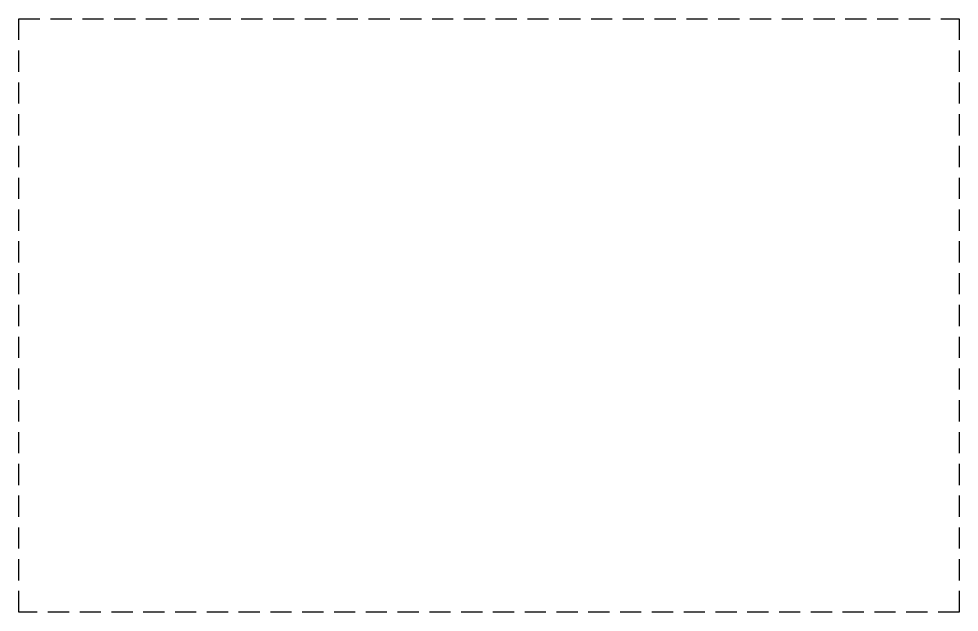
# Paper-space layout 'DATA-BUG LUG' of a CAD drawing. Header units: feet, sheet in inches. Extents: x -0.2 to 16.5, y -0.2 to 10.3.
import ezdxf

# ---------------------------------------------------------------- set-up
doc = ezdxf.new("R2010")
doc.units = ezdxf.units.FT
doc.header["$MEASUREMENT"] = 0
doc.linetypes.add('DASHED', pattern=[0.75, 0.5, -0.25])
doc.layers.add('LOCKED (NO PRINT)', color=7, linetype='Continuous', plot=False)

psp = doc.layouts.new('DATA-BUG LUG')

# ---------------------------------------------------------------- linework, layer by layer
at = {"layer": 'LOCKED (NO PRINT)', "color": 7, "linetype": 'DASHED', "ltscale": 0.75}
psp.add_lwpolyline([(-0.162, 10.291), (16.478, 10.291), (16.478, -0.209), (-0.162, -0.209)], close=True, dxfattribs=at)

doc.saveas('drawing.dxf')
